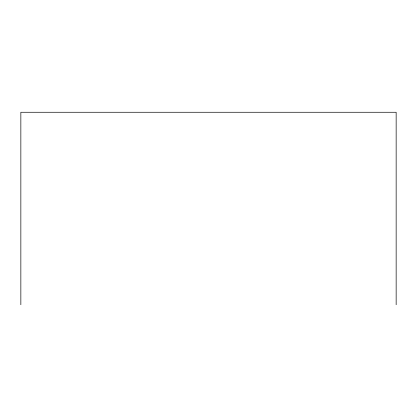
<?xml version="1.0" encoding="UTF-8"?>
<svg xmlns="http://www.w3.org/2000/svg" width="417" height="417" viewBox="0 0 417 417"><rect width="100%" height="100%" fill="white"/><g stroke="black" fill="none" stroke-linecap="round" stroke-linejoin="round"><path stroke-width="0.63" d="M396.15 304.733L396.15 112.267L20.85 112.267L20.85 304.733"/></g></svg>
